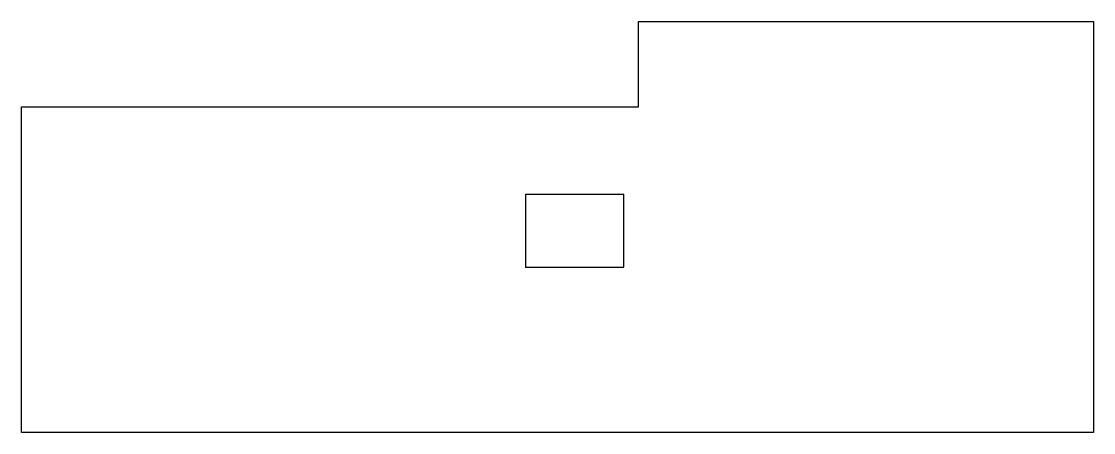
# Model space of a CAD drawing. Header units: inches. Extents: x -2.47 to 2.47, y -1.89 to 0.
import ezdxf

# ---------------------------------------------------------------- set-up
doc = ezdxf.new("R2010")
doc.units = ezdxf.units.IN
doc.layers.get('0').update_dxf_attribs({"linetype": 'CONTINUOUS'})

msp = doc.modelspace()

# ---------------------------------------------------------------- linework, layer by layer
for points in [[(2.4685, -1.8937), (-2.4685, -1.8937), (-2.4685, -0.3937), (0.3725, -0.3937), (0.3725, 0), (2.4685, 0)], [(-0.1476, -1.1319), (0.3051, -1.1319), (0.3051, -0.7972), (-0.1476, -0.7972)]]:
    msp.add_lwpolyline(points, close=True)

doc.saveas('drawing.dxf')
